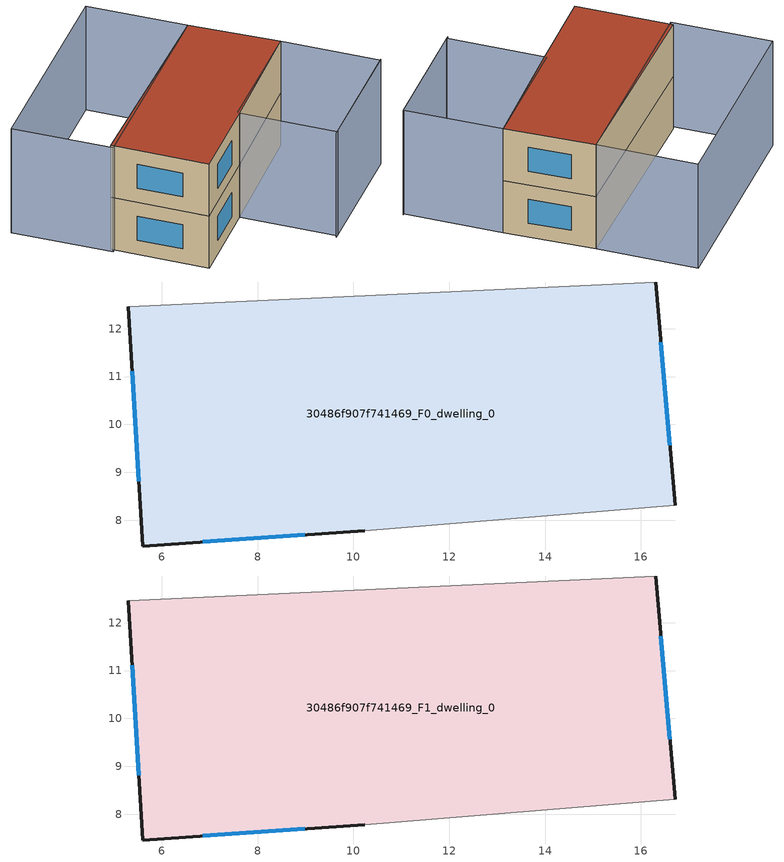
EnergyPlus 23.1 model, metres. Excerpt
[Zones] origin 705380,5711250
30486f907f741469_F0_dwelling_0
 floor ground (EU_floor_Construction): 16.31,12.97 16.72,8.31 10.23,7.78 5.6,7.46 5.3,12.46 z0
 wall outside (EU_wall_Construction): 5.3,12.46 5.6,7.46 10.23,7.78 / 16.72,8.31 16.31,12.97 z0:3
 wall adiabatic (EU_wall_Construction): 16.31,12.97 5.3,12.46 / 10.23,7.78 16.72,8.31 z0:3
 window (EU_Window_Construction): 5.38,11.11 5.52,8.81 / 16.61,9.57 16.42,11.72 / 6.85,7.55 8.99,7.7 z0.81:2.19
30486f907f741469_F1_dwelling_0
 floor to 30486f907f741469_F0_dwelling_0 (EU_floor_Construction): 16.31,12.97 16.72,8.31 10.23,7.78 5.6,7.46 5.3,12.46 z3
 wall outside (EU_wall_Construction): 5.3,12.46 5.6,7.46 10.23,7.78 / 16.72,8.31 16.31,12.97 z3:6
 wall adiabatic (EU_wall_Construction): 16.31,12.97 5.3,12.46 / 10.23,7.78 16.72,8.31 z3:6
 window (EU_Window_Construction): 5.38,11.11 5.52,8.81 / 16.61,9.57 16.42,11.72 / 6.85,7.55 8.99,7.7 z3.81:5.19
 roof outside (EU_roof_Construction): 16.72,8.31 16.31,12.97 5.3,12.46 5.6,7.46 10.23,7.78 z6
shading: 10.36,2.84 17.08,3.29 / 17.04,3.26 10.53,2.85 / 10.53,2.85 10.21,7.9 / 10.21,7.9 16.72,8.31 / 16.72,8.31 17.04,3.26 / 15.98,18.13 16.31,12.97 / 16.31,12.97 5.14,12.26 / 5.14,12.26 4.81,17.42 / 4.81,17.42 15.98,18.13 z0:6
[Building]
EU S2 Campaign: North Axis=0; Terrain=City; Solar Distribution=FullExterior
[Site:Location]
London: Latitude=51.5; Longitude=-0.5; Time Zone=0; Elevation=25
[SizingPeriod:WeatherFileDays]
AnnualSizingPeriod: Begin Month=1; Begin Day of Month=1; End Month=12; End Day of Month=31; Day of Week for Start Day=Monday; Use Weather File Daylight Saving Period=No; Use Weather File Rain and Snow Indicators=No
[MATERIAL]
EU_InternalMass_Material: Roughness=MediumRough; Thickness=0.1; Conductivity=1; Density=1800; Specific Heat=900; Thermal Absorptance=0.9; Solar Absorptance=0.7; Visible Absorptance=0.7
[MATERIAL:NOMASS] Roughness=MediumRough; Thermal Absorptance=0.9; Solar Absorptance=0.7; Visible Absorptance=0.7
Name | Thermal Resistance
EU_wall_NoMass | 0.555556
EU_roof_NoMass | 0.510204
EU_floor_NoMass | 1.68919
[WINDOWMATERIAL:SIMPLEGLAZINGSYSTEM]
EU_Window_SimpleGlazing: UFactor=3.96; Solar Heat Gain Coefficient=0.85; Visible Transmittance=0.85
[CONSTRUCTION]
EU_wall_Construction: EU_wall_NoMass
EU_roof_Construction: EU_roof_NoMass
EU_floor_Construction: EU_floor_NoMass
EU_Window_Construction: EU_Window_SimpleGlazing
EU_InternalMass_Construction: EU_InternalMass_Material
[ZONE] Type=1; Multiplier=1; Ceiling Height=autocalculate; Volume=161.555; Floor Area=autocalculate; Part of Total Floor Area=Yes
30486f907f741469_F0_dwelling_0; 30486f907f741469_F1_dwelling_0
[INTERNALMASS] Construction=EU_InternalMass_Construction; Surface Area=53.8517
Name | Zone or ZoneList
30486f907f741469_F0_dwelling_0_EU_InternalMass | 30486f907f741469_F0_dwelling_0
30486f907f741469_F1_dwelling_0_EU_InternalMass | 30486f907f741469_F1_dwelling_0
[OTHEREQUIPMENT] Fuel Type=Electricity; Design Level Calculation Method=Watts/Area; Power per Zone Floor Area=1; Fraction Latent=0; Fraction Radiant=0; Fraction Lost=0; Carbon Dioxide Generation Rate=0; EndUse Subcategory=EU_Step8_InternalGains
Name | Zone or ZoneList or Space or SpaceList | Schedule
EU_Step8_InternalGain_30486f907f741469_F0_dwelling_0_f000 | 30486f907f741469_F0_dwelling_0 | EU_Step8_GainSchedule_30486f907f741469_F0_dwelling_0_f000
EU_Step8_InternalGain_30486f907f741469_F1_dwelling_0_f000 | 30486f907f741469_F1_dwelling_0 | EU_Step8_GainSchedule_30486f907f741469_F1_dwelling_0_f000
[ZONEVENTILATION:DESIGNFLOWRATE] Schedule=EU_AlwaysOn; Design Flow Rate Calculation Method=AirChanges/Hour; Air Changes per Hour=0.48; Ventilation Type=Natural; Fan Pressure Rise=0; Fan Total Efficiency=1; Constant Term Coefficient=1; Temperature Term Coefficient=0; Velocity Term Coefficient=0; Velocity Squared Term Coefficient=0; Minimum Indoor Temperature=-100; Maximum Indoor Temperature=100; Delta Temperature=-100; Minimum Outdoor Temperature=-100; Maximum Outdoor Temperature=100; Maximum Wind Speed=40
Name | Zone or ZoneList or Space or SpaceList
EU_ConstantAir_30486f907f741469_F0_dwelling_0 | 30486f907f741469_F0_dwelling_0
EU_ConstantAir_30486f907f741469_F1_dwelling_0 | 30486f907f741469_F1_dwelling_0
[HVACTEMPLATE:THERMOSTAT] Constant Heating Setpoint=20; Constant Cooling Setpoint=50
EU_HeatOnly_30486f907f741469_F0_dwelling_0; EU_HeatOnly_30486f907f741469_F1_dwelling_0
[HVACTEMPLATE:ZONE:IDEALLOADSAIRSYSTEM] System Availability Schedule=EU_AlwaysOn; Maximum Heating Supply Air Temperature=50; Minimum Cooling Supply Air Temperature=13; Maximum Heating Supply Air Humidity Ratio=0.0156; Minimum Cooling Supply Air Humidity Ratio=0.0077; Heating Limit=NoLimit; Cooling Limit=NoLimit; Heating Availability Schedule=EU_AlwaysOn; Cooling Availability Schedule=EU_CoolingOff; Dehumidification Control Type=ConstantSensibleHeatRatio; Cooling Sensible Heat Ratio=0.7; Dehumidification Setpoint=60; Humidification Control Type=None; Humidification Setpoint=30; Outdoor Air Method=None; Outdoor Air Flow Rate per Person=0.00944; Outdoor Air Flow Rate per Zone Floor Area=0; Outdoor Air Flow Rate per Zone=0; Demand Controlled Ventilation Type=None; Outdoor Air Economizer Type=NoEconomizer; Heat Recovery Type=None; Sensible Heat Recovery Effectiveness=0.7; Latent Heat Recovery Effectiveness=0.65
Name | Template Thermostat
30486f907f741469_F0_dwelling_0 | EU_HeatOnly_30486f907f741469_F0_dwelling_0
30486f907f741469_F1_dwelling_0 | EU_HeatOnly_30486f907f741469_F1_dwelling_0
[SIZING:ZONE] Zone Cooling Design Supply Air Temperature Input Method=SupplyAirTemperature; Zone Cooling Design Supply Air Temperature=13; Zone Heating Design Supply Air Temperature Input Method=SupplyAirTemperature; Zone Heating Design Supply Air Temperature=50; Zone Cooling Design Supply Air Humidity Ratio=0.008; Zone Heating Design Supply Air Humidity Ratio=0.008; Cooling Design Air Flow Method=DesignDay; Cooling Design Air Flow Rate=0; Cooling Minimum Air Flow per Zone Floor Area=0.000762; Cooling Minimum Air Flow=0; Cooling Minimum Air Flow Fraction=0.2; Heating Design Air Flow Method=DesignDay; Heating Design Air Flow Rate=0; Heating Maximum Air Flow per Zone Floor Area=0.002032; Heating Maximum Air Flow=0.141576; Heating Maximum Air Flow Fraction=0.3; Account for Dedicated Outdoor Air System=No; Dedicated Outdoor Air System Control Strategy=NeutralSupplyAir; Dedicated Outdoor Air Low Setpoint Temperature for Design=autosize; Dedicated Outdoor Air High Setpoint Temperature for Design=autosize; Zone Load Sizing Method=Sensible Load Only No Latent Load; Zone Latent Cooling Design Supply Air Humidity Ratio Input Method=HumidityRatioDifference; Zone Cooling Design Supply Air Humidity Ratio Difference=0.005; Zone Latent Heating Design Supply Air Humidity Ratio Input Method=HumidityRatioDifference; Zone Humidification Design Supply Air Humidity Ratio Difference=0.005
30486f907f741469_F0_dwelling_0; 30486f907f741469_F1_dwelling_0
[SCHEDULE:CONSTANT]
Name | Hourly Value
EU_AlwaysOn | 1
EU_CoolingOff | 0
[SCHEDULE:FILE] Column Number=1; Rows to Skip at Top=0; Number of Hours of Data=8760; Column Separator=Comma; Interpolate to Timestep=No; Minutes per Item=60; Adjust Schedule for Daylight Savings=Yes
Name | File
EU_Step8_GainSchedule_30486f907f741469_F0_dwelling_0_f000 | ../../schedules/30486f907f741469/30486f907f741469_F0_dwelling_0_f000_gain.csv
EU_Step8_GainSchedule_30486f907f741469_F1_dwelling_0_f000 | ../../schedules/30486f907f741469/30486f907f741469_F1_dwelling_0_f000_gain.csv
